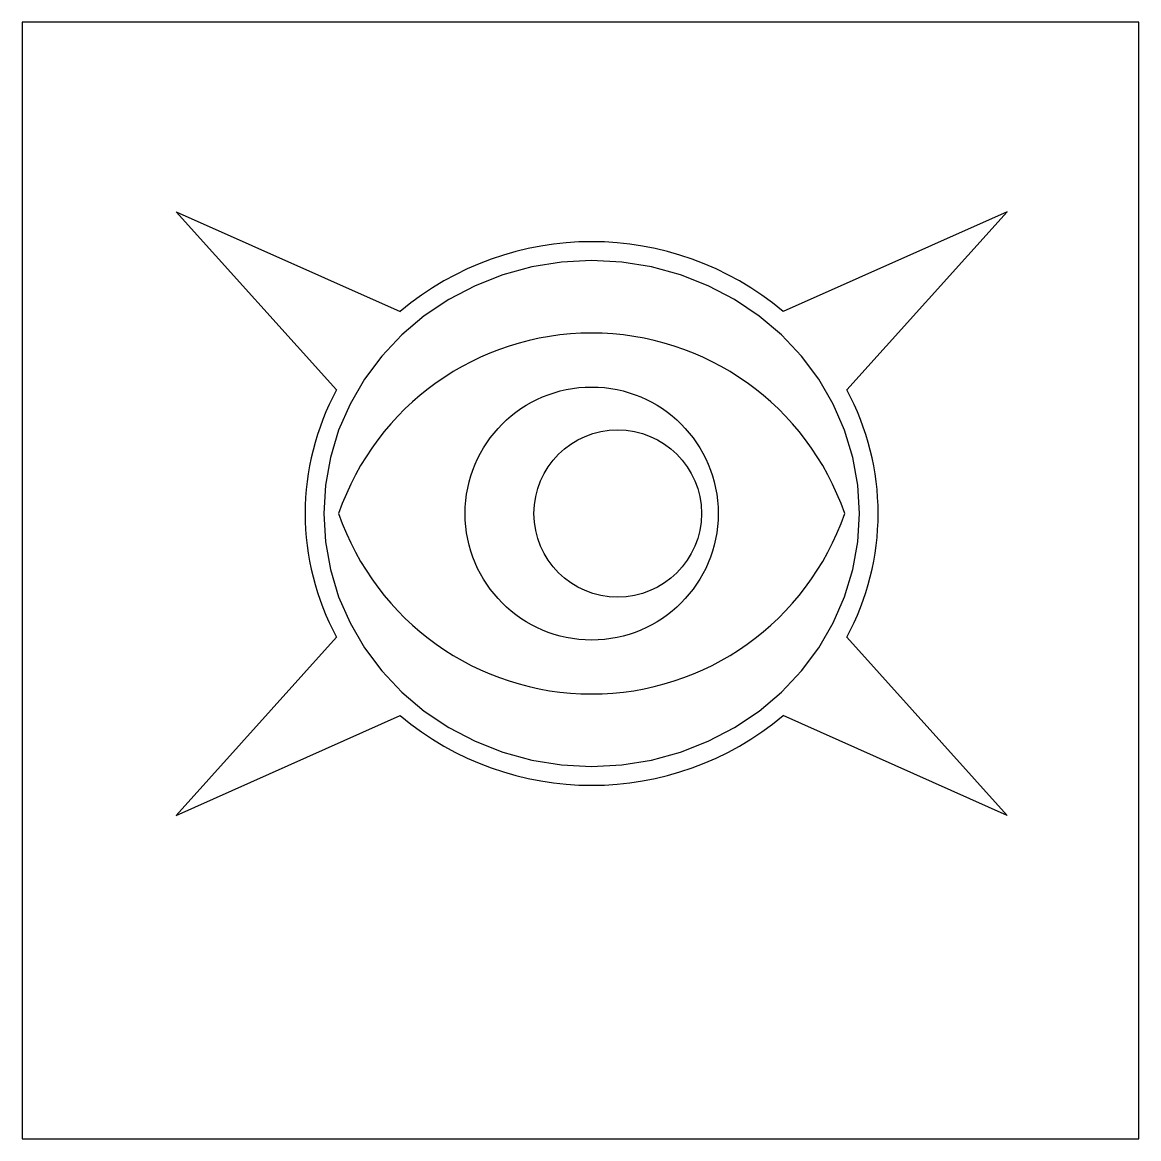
# Model space of a CAD drawing. Extents: x 0 to 300, y 0 to 300.
import ezdxf

# ---------------------------------------------------------------- set-up
doc = ezdxf.new("R2010")
doc.units = 0
doc.layers.get('0').update_dxf_attribs({"linetype": 'CONTINUOUS'})

# ---------------------------------------------------------------- blocks, each defined once
blk = doc.blocks.new('POHLED_VÝKRESU1')
at = {"color": 7, "linetype": 'CONTINUOUS'}
for p, q in [((-225, 132), (-225, -168)), ((75, 132), (-225, 132)), ((75, -168), (75, 132)), ((-140.55, 33.25), (-183.64, 81.11)), ((-183.64, 81.11), (-123.45, 54.31)), ((39.64, 81.11), (-20.55, 54.31)), ((-3.45, 33.25), (39.64, 81.11)), ((-140.55, -33.25), (-183.64, -81.11)), ((-3.45, -33.25), (39.64, -81.11)), ((-183.64, -81.11), (-123.45, -54.31)), ((39.64, -81.11), (-20.55, -54.31)), ((-225, -168), (75, -168))]:
    blk.add_line(p, q, dxfattribs=at)
at = {"color": 7, "linetype": 'CONTINUOUS', "flags": 128}
blk.add_lwpolyline([(0, 0), (-0.45, 7.58), (-1.8, 15.07), (-4.01, 22.38), (-7.08, 29.41), (-10.97, 36.07), (-15.63, 42.3), (-20.99, 47.99), (-27.01, 53.08), (-33.6, 57.51), (-40.67, 61.22), (-48.14, 64.16), (-55.92, 66.28), (-63.91, 67.57), (-72, 68), (-80.09, 67.57), (-88.08, 66.28), (-95.86, 64.16), (-103.33, 61.22), (-110.41, 57.52), (-116.99, 53.09), (-123.01, 47.99), (-128.37, 42.29), (-133.03, 36.08), (-136.92, 29.41), (-139.99, 22.38), (-142.2, 15.07), (-143.55, 7.58), (-144, 0), (-143.55, -7.58), (-142.2, -15.07), (-139.99, -22.38), (-136.92, -29.41), (-133.03, -36.07), (-128.37, -42.3), (-123.01, -47.99), (-116.99, -53.08), (-110.4, -57.51), (-103.33, -61.22), (-95.86, -64.16), (-88.08, -66.28), (-80.09, -67.57), (-72, -68), (-63.91, -67.57), (-55.92, -66.28), (-48.14, -64.16), (-40.67, -61.22), (-33.6, -57.51), (-27.01, -53.08), (-20.99, -47.99), (-15.63, -42.3), (-10.97, -36.07), (-7.08, -29.41), (-4.01, -22.38), (-1.8, -15.07), (-0.45, -7.58), (0, 0)], dxfattribs=at)
at = {"color": 7, "linetype": 'CONTINUOUS'}
for centre, radius in [((-72, 0), 34), ((-65, 0), 22.5)]:
    blk.add_circle(centre, radius, dxfattribs=at)
for centre, radius, start, end in [((-72, -6.97), 80.01, 49.9851, 130.0149), ((-72, -23.42), 71.92, 19.0044, 160.9956), ((-79.28, 0), 69.71, 151.5104, 208.4896), ((-64.72, 0), 69.71, 331.5104, 28.4896), ((-72, 23.42), 71.92, 199.0044, 340.9956), ((-72, 6.97), 80.01, 229.9851, 310.0149)]:
    blk.add_arc(centre, radius, start, end, dxfattribs=at)

msp = doc.modelspace()

# ---------------------------------------------------------------- block references
at = {"color": 7, "linetype": 'CONTINUOUS'}
msp.add_blockref('POHLED_VÝKRESU1', (225, 168), dxfattribs=at)

doc.saveas('drawing.dxf')
